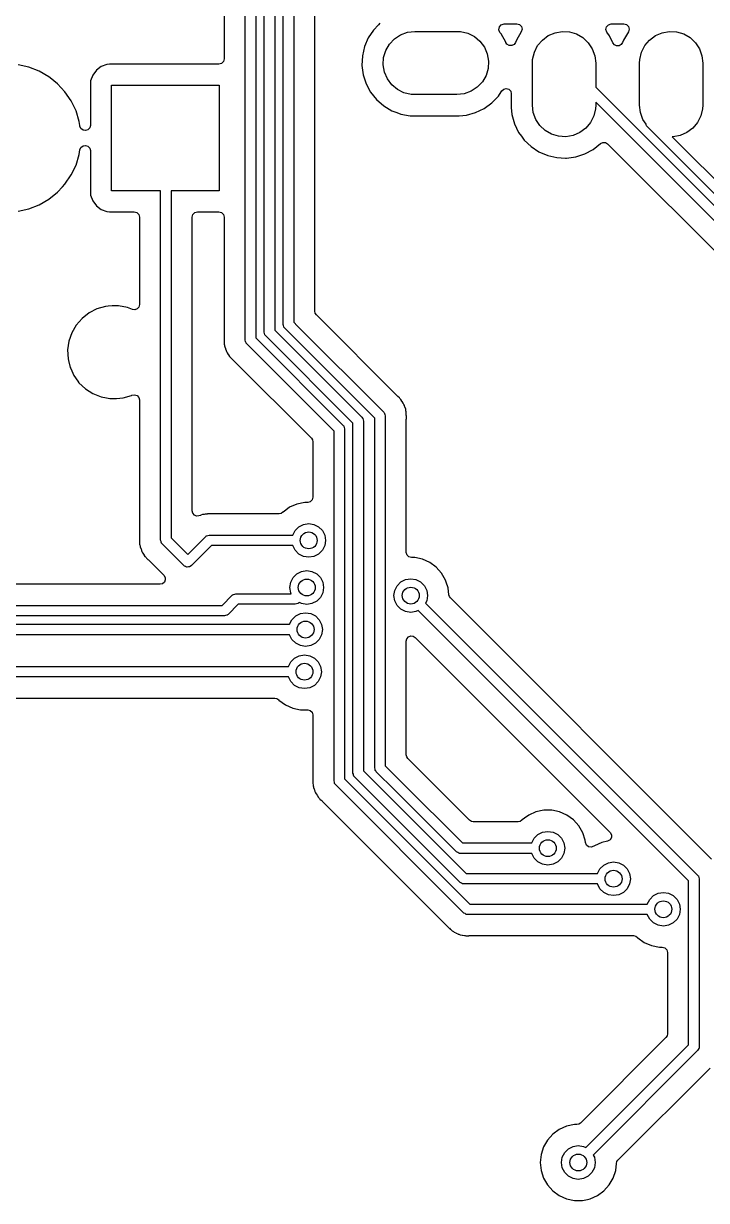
# Model space of a CAD drawing. Extents: x 100.2 to 199.4, y -159.8 to -70.5.
# Drawn here: x 169.81 to 186, y -121.47 to -93.55 of the extents above; entities that cross this region are included whole.
import ezdxf

# ---------------------------------------------------------------- set-up
doc = ezdxf.new("R2010")
doc.units = 0
doc.layers.add('BLACK', color=7, linetype='CONTINUOUS')

msp = doc.modelspace()

# ---------------------------------------------------------------- linework, layer by layer
at = {"layer": 'BLACK', "linetype": 'CONTINUOUS'}
for p, q in [((175.315, -79.79), (175.315, -101.008)), ((174.564, -80.1005), (174.564, -94.3915)), ((175.065, -101.06), (175.065, -79.8418)), ((175.515, -100.874), (175.515, -80.75)), ((175.765, -80.8018), (175.765, -100.822)), ((175.965, -100.687), (175.965, -82.17)), ((176.215, -82.17), (176.215, -100.635)), ((176.715, -100.377), (176.715, -82.5375)), ((178.104, -93.7052), (177.98, -93.893)), ((178.225, -93.5795), (178.104, -93.7052)), ((178.26, -93.5425), (178.225, -93.5795)), ((178.749, -93.8178), (178.913, -93.7582)), ((178.913, -93.7582), (179.086, -93.738)), ((179.086, -93.738), (180.086, -93.738)), ((180.086, -93.738), (180.173, -93.7431)), ((180.173, -93.7431), (180.343, -93.7832)), ((180.343, -93.7832), (180.498, -93.8614)), ((181.08, -93.6984), (181.092, -93.6307)), ((181.106, -93.7618), (181.08, -93.6984)), ((181.092, -93.6307), (181.137, -93.5795)), ((181.134, -93.7963), (181.106, -93.7618)), ((181.137, -93.5795), (181.203, -93.5605)), ((181.203, -93.5605), (181.505, -93.5605)), ((181.611, -93.7481), (181.495, -93.9432)), ((181.505, -93.5605), (181.567, -93.5773)), ((181.567, -93.5773), (181.613, -93.6233)), ((181.629, -93.6859), (181.611, -93.7481)), ((181.613, -93.6233), (181.629, -93.6859)), ((182.251, -93.8385), (182.411, -93.7695)), ((182.411, -93.7695), (182.582, -93.7393)), ((182.582, -93.7393), (182.756, -93.7494)), ((182.756, -93.7494), (182.923, -93.7993)), ((183.618, -93.6942), (183.631, -93.6282)), ((183.641, -93.7574), (183.618, -93.6942)), ((183.631, -93.6282), (183.676, -93.5788)), ((183.704, -93.844), (183.641, -93.7574)), ((183.676, -93.5788), (183.741, -93.5605)), ((183.741, -93.5605), (184.045, -93.5605)), ((184.151, -93.7481), (184.035, -93.9432)), ((184.045, -93.5605), (184.107, -93.5773)), ((184.107, -93.5773), (184.153, -93.6233)), ((184.169, -93.6859), (184.151, -93.7481)), ((184.153, -93.6233), (184.169, -93.6859)), ((184.791, -93.8385), (184.951, -93.7695)), ((184.951, -93.7695), (185.122, -93.7393)), ((185.122, -93.7393), (185.296, -93.7494)), ((185.296, -93.7494), (185.463, -93.7993)), ((177.98, -93.893), (177.892, -94.1)), ((178.397, -94.1909), (178.484, -94.0401)), ((178.484, -94.0401), (178.604, -93.9135)), ((178.604, -93.9135), (178.749, -93.8178)), ((180.498, -93.8614), (180.632, -93.9733)), ((180.632, -93.9733), (180.736, -94.113)), ((181.241, -93.9945), (181.134, -93.7963)), ((181.246, -94.0044), (181.241, -93.9945)), ((181.241, -93.9945), (181.241, -93.9945)), ((181.247, -94.0038), (181.246, -94.0044)), ((181.272, -94.0444), (181.247, -94.0038)), ((181.325, -94.0743), (181.272, -94.0444)), ((181.44, -94.0482), (181.386, -94.0757)), ((181.474, -93.9984), (181.44, -94.0482)), ((181.495, -93.9432), (181.474, -93.9984)), ((181.999, -94.0759), (182.111, -93.9425)), ((182.111, -93.9425), (182.251, -93.8385)), ((182.923, -93.7993), (183.074, -93.8864)), ((183.074, -93.8864), (183.201, -94.0059)), ((183.201, -94.0059), (183.296, -94.1514)), ((183.783, -94.0083), (183.704, -93.844)), ((183.785, -94.0123), (183.783, -94.0083)), ((183.821, -94.0568), (183.785, -94.0123)), ((183.873, -94.0803), (183.821, -94.0568)), ((183.981, -94.0497), (183.931, -94.0778)), ((184.013, -94.0021), (183.981, -94.0497)), ((184.035, -93.9432), (184.013, -94.0021)), ((184.539, -94.0759), (184.651, -93.9425)), ((184.651, -93.9425), (184.791, -93.8385)), ((185.463, -93.7993), (185.614, -93.8864)), ((185.614, -93.8864), (185.741, -94.0059)), ((185.741, -94.0059), (185.836, -94.1514)), ((177.842, -94.3195), (177.832, -94.5443)), ((177.892, -94.1), (177.842, -94.3195)), ((178.347, -94.3578), (178.397, -94.1909)), ((180.736, -94.113), (180.804, -94.2729)), ((180.804, -94.2729), (180.835, -94.4444)), ((181.386, -94.0757), (181.325, -94.0743)), ((181.881, -94.4009), (181.921, -94.2315)), ((181.921, -94.2315), (181.999, -94.0759)), ((183.296, -94.1514), (183.356, -94.315)), ((183.356, -94.315), (183.376, -94.488)), ((183.931, -94.0778), (183.873, -94.0803)), ((184.421, -94.4009), (184.461, -94.2315)), ((184.461, -94.2315), (184.539, -94.0759)), ((185.836, -94.1514), (185.896, -94.315)), ((185.896, -94.315), (185.916, -94.488)), ((169.935, -94.5886), (169.68, -94.5302)), ((170.18, -94.6844), (169.935, -94.5886)), ((171.651, -94.5722), (171.535, -94.6585)), ((171.786, -94.5219), (171.651, -94.5722)), ((171.845, -94.5155), (171.786, -94.5219)), ((174.44, -94.5155), (171.845, -94.5155)), ((174.502, -94.4989), (174.44, -94.5155)), ((174.548, -94.4535), (174.502, -94.4989)), ((174.564, -94.3915), (174.548, -94.4535)), ((177.832, -94.5443), (177.862, -94.7674)), ((178.337, -94.5316), (178.347, -94.3578)), ((178.368, -94.7031), (178.337, -94.5316)), ((180.825, -94.6182), (180.775, -94.7851)), ((180.835, -94.4444), (180.825, -94.6182)), ((181.876, -94.488), (181.881, -94.4009)), ((181.876, -95.488), (181.876, -94.488)), ((183.376, -94.488), (183.376, -95.0612)), ((184.416, -94.488), (184.421, -94.4009)), ((184.416, -95.488), (184.416, -94.488)), ((185.916, -94.488), (185.916, -95.488)), ((170.407, -94.8156), (170.18, -94.6844)), ((170.441, -94.8426), (170.407, -94.8156)), ((170.612, -94.9792), (170.441, -94.8426)), ((171.399, -94.9085), (171.392, -94.9681)), ((171.449, -94.7737), (171.399, -94.9085)), ((171.535, -94.6585), (171.449, -94.7737)), ((177.862, -94.7674), (177.931, -94.9792)), ((178.436, -94.863), (178.368, -94.7031)), ((178.54, -95.0027), (178.436, -94.863)), ((180.775, -94.7851), (180.688, -94.9359)), ((170.79, -95.1715), (170.612, -94.9792)), ((170.612, -94.9792), (170.612, -94.9792)), ((170.612, -94.9792), (170.612, -94.9792)), ((170.938, -95.3883), (170.79, -95.1715)), ((170.79, -95.1715), (170.79, -95.1715)), ((170.79, -95.1715), (170.79, -95.1715)), ((171.392, -94.9681), (171.392, -95.9663)), ((171.893, -97.516), (171.893, -95.016)), ((171.893, -95.016), (174.443, -95.016)), ((174.443, -95.016), (174.443, -97.516)), ((177.931, -94.9792), (177.931, -94.9815)), ((177.931, -94.9815), (178.038, -95.1797)), ((178.038, -95.1797), (178.178, -95.3557)), ((178.674, -95.1146), (178.54, -95.0027)), ((178.829, -95.1928), (178.674, -95.1146)), ((180.423, -95.1582), (180.259, -95.2178)), ((180.568, -95.0625), (180.423, -95.1582)), ((180.688, -94.9359), (180.568, -95.0625)), ((181.068, -95.2708), (181.133, -95.1715)), ((181.133, -95.1715), (181.148, -95.1491)), ((181.148, -95.1491), (181.195, -95.1071)), ((181.195, -95.1071), (181.256, -95.0934)), ((181.256, -95.0934), (181.316, -95.1115)), ((181.316, -95.1115), (181.36, -95.1567)), ((181.36, -95.1567), (181.375, -95.2174)), ((183.376, -95.0612), (192.395, -104.08)), ((171.052, -95.6247), (170.938, -95.3883)), ((178.178, -95.3557), (178.348, -95.5038)), ((178.999, -95.2329), (178.829, -95.1928)), ((179.086, -95.238), (178.999, -95.2329)), ((180.086, -95.238), (179.086, -95.238)), ((180.259, -95.2178), (180.086, -95.238)), ((180.73, -95.5658), (180.912, -95.4335)), ((180.912, -95.4335), (181.068, -95.2708)), ((181.375, -95.2174), (181.375, -95.5442)), ((192.181, -104.22), (183.376, -95.4148)), ((183.376, -95.4148), (183.376, -95.488)), ((171.129, -95.8754), (171.052, -95.6247)), ((178.348, -95.5038), (178.348, -95.5038)), ((178.348, -95.5038), (178.541, -95.6192)), ((178.541, -95.6192), (178.659, -95.6635)), ((178.659, -95.6635), (178.752, -95.6983)), ((178.752, -95.6983), (178.973, -95.7385)), ((178.973, -95.7385), (180.142, -95.7385)), ((180.142, -95.7385), (180.31, -95.7234)), ((180.142, -95.7385), (180.142, -95.7385)), ((180.31, -95.7234), (180.527, -95.6635)), ((180.527, -95.6635), (180.73, -95.5658)), ((181.375, -95.5442), (181.391, -95.7122)), ((181.391, -95.7122), (181.451, -95.9292)), ((181.896, -95.661), (181.876, -95.488)), ((181.956, -95.8246), (181.896, -95.661)), ((183.331, -95.7445), (183.253, -95.9001)), ((183.371, -95.5751), (183.331, -95.7445)), ((183.376, -95.488), (183.371, -95.5751)), ((184.436, -95.661), (184.416, -95.488)), ((184.496, -95.8246), (184.436, -95.661)), ((185.871, -95.7445), (185.793, -95.9001)), ((185.911, -95.5751), (185.871, -95.7445)), ((185.916, -95.488), (185.911, -95.5751)), ((171.143, -95.9663), (171.129, -95.8754)), ((171.146, -95.9848), (171.143, -95.9663)), ((171.17, -96.0412), (171.146, -95.9848)), ((171.377, -96.0256), (171.336, -96.0705)), ((171.392, -95.9663), (171.377, -96.0256)), ((181.451, -95.9292), (181.548, -96.132)), ((182.051, -95.9701), (181.956, -95.8246)), ((182.178, -96.0896), (182.051, -95.9701)), ((183.253, -95.9001), (183.141, -96.0335)), ((184.573, -95.9413), (184.496, -95.8246)), ((184.574, -95.9453), (184.573, -95.9413)), ((184.58, -95.9755), (184.574, -95.9453)), ((184.584, -95.9806), (184.58, -95.9755)), ((184.585, -95.9832), (184.584, -95.9806)), ((184.588, -95.9861), (184.585, -95.9832)), ((184.602, -96.004), (184.588, -95.9861)), ((192.631, -104.034), (184.602, -96.004)), ((185.793, -95.9001), (185.681, -96.0335)), ((171.218, -96.0793), (171.17, -96.0412)), ((171.278, -96.09), (171.218, -96.0793)), ((171.336, -96.0705), (171.278, -96.09)), ((181.548, -96.132), (181.616, -96.226)), ((181.616, -96.226), (181.68, -96.3141)), ((182.329, -96.1767), (182.178, -96.0896)), ((182.496, -96.2266), (182.329, -96.1767)), ((182.67, -96.2367), (182.496, -96.2266)), ((182.841, -96.2065), (182.67, -96.2367)), ((183.001, -96.1375), (182.841, -96.2065)), ((183.141, -96.0335), (183.001, -96.1375)), ((185.21, -96.2367), (185.187, -96.2354)), ((185.187, -96.2354), (192.845, -103.893)), ((185.381, -96.2065), (185.21, -96.2367)), ((185.541, -96.1375), (185.381, -96.2065)), ((185.681, -96.0335), (185.541, -96.1375)), ((171.129, -96.6566), (171.146, -96.5472)), ((171.146, -96.5472), (171.17, -96.4908)), ((171.17, -96.4908), (171.218, -96.4527)), ((171.218, -96.4527), (171.278, -96.442)), ((171.278, -96.442), (171.336, -96.4615)), ((171.336, -96.4615), (171.377, -96.5064)), ((171.377, -96.5064), (171.392, -96.5657)), ((171.392, -96.5657), (171.392, -97.5639)), ((181.68, -96.3141), (181.843, -96.4696)), ((181.843, -96.4696), (182.031, -96.5936)), ((183.119, -96.6425), (183.318, -96.5359)), ((183.318, -96.5359), (183.493, -96.3957)), ((183.493, -96.3957), (183.548, -96.3708)), ((183.548, -96.3708), (183.607, -96.3742)), ((183.607, -96.3742), (183.658, -96.405)), ((183.658, -96.405), (191.644, -104.391)), ((171.052, -96.9073), (171.129, -96.6566)), ((182.031, -96.5936), (182.238, -96.6821)), ((182.238, -96.6821), (182.457, -96.7322)), ((182.457, -96.7322), (182.663, -96.7414)), ((182.663, -96.7414), (182.682, -96.7423)), ((182.682, -96.7423), (182.905, -96.7121)), ((182.682, -96.7423), (182.682, -96.7423)), ((182.682, -96.7423), (182.682, -96.7423)), ((182.905, -96.7121), (183.119, -96.6425)), ((170.938, -97.1437), (171.052, -96.9073)), ((170.612, -97.5528), (170.734, -97.4215)), ((170.734, -97.4215), (170.79, -97.3605)), ((170.79, -97.3605), (170.938, -97.1437)), ((170.79, -97.3605), (170.79, -97.3605)), ((170.79, -97.3605), (170.79, -97.3605)), ((170.407, -97.7164), (170.612, -97.5528)), ((171.392, -97.5639), (171.397, -97.6077)), ((171.397, -97.6077), (171.399, -97.6235)), ((171.399, -97.6235), (171.449, -97.7583)), ((173.059, -97.516), (171.893, -97.516)), ((173.059, -105.804), (173.059, -97.516)), ((174.443, -97.516), (173.309, -97.516)), ((173.309, -97.516), (173.309, -105.752)), ((169.68, -98.0018), (169.935, -97.9434)), ((169.935, -97.9434), (170.18, -97.8476)), ((170.18, -97.8476), (170.407, -97.7164)), ((171.449, -97.7583), (171.535, -97.8735)), ((171.535, -97.8735), (171.651, -97.9598)), ((171.651, -97.9598), (171.786, -98.0101)), ((171.786, -98.0101), (171.845, -98.0165)), ((171.845, -98.0165), (172.434, -98.0165)), ((172.434, -98.0165), (172.496, -98.0331)), ((172.496, -98.0331), (172.542, -98.0785)), ((172.542, -98.0785), (172.558, -98.1405)), ((172.558, -98.1405), (172.558, -100.217)), ((173.809, -98.1405), (173.826, -98.0785)), ((173.809, -105.11), (173.809, -98.1405)), ((173.826, -98.0785), (173.871, -98.0331)), ((173.871, -98.0331), (173.933, -98.0165)), ((173.933, -98.0165), (174.44, -98.0165)), ((174.44, -98.0165), (174.502, -98.0331)), ((174.502, -98.0331), (174.548, -98.0785)), ((174.548, -98.0785), (174.564, -98.1405)), ((174.564, -98.1405), (174.564, -100.977)), ((171.36, -100.415), (171.194, -100.545)), ((171.547, -100.319), (171.36, -100.415)), ((171.749, -100.26), (171.547, -100.319)), ((171.818, -100.253), (171.749, -100.26)), ((171.906, -100.245), (171.818, -100.253)), ((172.063, -100.245), (171.906, -100.245)), ((172.27, -100.284), (172.063, -100.245)), ((172.063, -100.245), (172.063, -100.245)), ((172.388, -100.332), (172.27, -100.284)), ((172.27, -100.284), (172.27, -100.284)), ((172.27, -100.284), (172.27, -100.284)), ((172.448, -100.34), (172.388, -100.332)), ((172.504, -100.319), (172.448, -100.34)), ((172.544, -100.275), (172.504, -100.319)), ((172.558, -100.217), (172.544, -100.275)), ((176.725, -100.424), (176.715, -100.377)), ((176.752, -100.464), (176.725, -100.424)), ((178.677, -102.39), (176.752, -100.464)), ((171.057, -100.704), (170.952, -100.886)), ((171.194, -100.545), (171.057, -100.704)), ((175.974, -100.717), (175.965, -100.687)), ((175.98, -100.747), (175.974, -100.717)), ((175.984, -100.752), (175.98, -100.747)), ((175.985, -100.755), (175.984, -100.752)), ((175.988, -100.758), (175.985, -100.755)), ((176.002, -100.776), (175.988, -100.758)), ((176.215, -100.635), (176.3, -100.72)), ((176.3, -100.72), (178.348, -102.769)), ((170.952, -100.886), (170.883, -101.085)), ((174.564, -100.977), (174.562, -100.998)), ((174.562, -100.998), (174.564, -101.068)), ((175.315, -101.008), (177.383, -103.077)), ((175.524, -100.903), (175.515, -100.874)), ((175.53, -100.934), (175.524, -100.903)), ((175.534, -100.939), (175.53, -100.934)), ((175.535, -100.941), (175.534, -100.939)), ((175.538, -100.944), (175.535, -100.941)), ((175.552, -100.962), (175.538, -100.944)), ((177.62, -103.03), (175.552, -100.962)), ((175.765, -100.822), (177.833, -102.89)), ((176.123, -100.897), (176.002, -100.776)), ((178.135, -102.909), (176.123, -100.897)), ((170.883, -101.085), (170.853, -101.293)), ((170.853, -101.293), (170.863, -101.503)), ((174.564, -101.068), (174.564, -101.072)), ((174.564, -101.072), (174.564, -101.099)), ((174.564, -101.099), (174.565, -101.103)), ((174.565, -101.103), (174.566, -101.115)), ((174.566, -101.115), (174.567, -101.159)), ((174.567, -101.159), (174.573, -101.178)), ((174.573, -101.178), (174.577, -101.197)), ((174.577, -101.197), (174.579, -101.217)), ((174.579, -101.217), (174.595, -101.257)), ((174.595, -101.257), (174.599, -101.268)), ((174.599, -101.268), (174.611, -101.31)), ((174.611, -101.31), (174.622, -101.328)), ((174.622, -101.328), (174.63, -101.345)), ((175.074, -101.09), (175.065, -101.06)), ((175.08, -101.12), (175.074, -101.09)), ((175.084, -101.125), (175.08, -101.12)), ((175.085, -101.128), (175.084, -101.125)), ((175.088, -101.131), (175.085, -101.128)), ((175.102, -101.148), (175.088, -101.131)), ((177.17, -103.217), (175.102, -101.148)), ((170.863, -101.503), (170.872, -101.542)), ((170.872, -101.542), (170.912, -101.708)), ((174.63, -101.345), (174.638, -101.364)), ((174.638, -101.364), (174.638, -101.364)), ((174.638, -101.364), (174.663, -101.399)), ((174.663, -101.399), (174.67, -101.409)), ((174.67, -101.409), (174.692, -101.446)), ((174.692, -101.446), (174.692, -101.446)), ((174.692, -101.446), (174.692, -101.446)), ((174.692, -101.446), (174.706, -101.461)), ((174.706, -101.461), (174.719, -101.475)), ((174.719, -101.475), (174.73, -101.492)), ((174.73, -101.492), (174.764, -101.519)), ((174.764, -101.519), (174.773, -101.527)), ((174.773, -101.527), (176.633, -103.388)), ((170.912, -101.708), (170.926, -101.737)), ((170.926, -101.737), (171, -101.899)), ((171, -101.899), (171.098, -102.037)), ((171.098, -102.037), (171.122, -102.071)), ((171.122, -102.071), (171.274, -102.216)), ((171.274, -102.216), (171.274, -102.216)), ((171.274, -102.216), (171.274, -102.216)), ((171.274, -102.216), (171.451, -102.329)), ((171.451, -102.329), (171.451, -102.329)), ((171.451, -102.329), (171.646, -102.408)), ((171.646, -102.408), (171.775, -102.432)), ((171.775, -102.432), (171.853, -102.447)), ((172.01, -102.447), (172.167, -102.432)), ((172.167, -102.432), (172.369, -102.373)), ((172.369, -102.373), (172.378, -102.369)), ((172.378, -102.369), (172.439, -102.355)), ((172.439, -102.355), (172.499, -102.373)), ((172.499, -102.373), (172.543, -102.418)), ((172.543, -102.418), (172.558, -102.479)), ((178.686, -102.398), (178.677, -102.39)), ((178.72, -102.426), (178.686, -102.398)), ((178.731, -102.442), (178.72, -102.426)), ((178.744, -102.457), (178.731, -102.442)), ((171.853, -102.447), (171.853, -102.447)), ((171.853, -102.447), (172.01, -102.447)), ((172.01, -102.447), (172.01, -102.447)), ((172.558, -102.479), (172.558, -105.721)), ((178.758, -102.471), (178.744, -102.457)), ((178.78, -102.508), (178.758, -102.471)), ((178.787, -102.518), (178.78, -102.508)), ((178.812, -102.553), (178.787, -102.518)), ((178.82, -102.572), (178.812, -102.553)), ((178.828, -102.59), (178.82, -102.572)), ((178.839, -102.607), (178.828, -102.59)), ((178.851, -102.649), (178.839, -102.607)), ((178.855, -102.66), (178.851, -102.649)), ((178.871, -102.7), (178.855, -102.66)), ((178.873, -102.72), (178.871, -102.7)), ((178.877, -102.739), (178.873, -102.72)), ((177.833, -102.89), (177.847, -102.908)), ((177.847, -102.908), (177.85, -102.911)), ((177.85, -102.911), (177.851, -102.914)), ((177.851, -102.914), (177.855, -102.919)), ((177.855, -102.919), (177.861, -102.949)), ((177.861, -102.949), (177.87, -102.979)), ((177.87, -102.979), (177.87, -111.277)), ((178.135, -104.17), (178.135, -102.909)), ((178.348, -102.769), (178.362, -102.787)), ((178.362, -102.787), (178.365, -102.79)), ((178.365, -102.79), (178.366, -102.792)), ((178.366, -102.792), (178.37, -102.797)), ((178.37, -102.797), (178.376, -102.828)), ((178.376, -102.828), (178.385, -102.857)), ((178.385, -102.857), (178.385, -104.17)), ((178.883, -102.759), (178.877, -102.739)), ((178.884, -102.798), (178.883, -102.759)), ((178.884, -102.802), (178.884, -102.798)), ((178.885, -102.814), (178.884, -102.802)), ((178.885, -102.818), (178.885, -102.814)), ((178.885, -102.845), (178.885, -102.818)), ((178.885, -102.818), (178.885, -102.818)), ((178.886, -102.849), (178.885, -102.845)), ((178.885, -102.94), (178.888, -102.919)), ((178.885, -106.096), (178.885, -102.94)), ((178.887, -102.91), (178.886, -102.849)), ((178.888, -102.919), (178.887, -102.91)), ((177.17, -111.515), (177.17, -103.217)), ((177.383, -103.077), (177.397, -103.094)), ((177.397, -103.094), (177.4, -103.097)), ((177.4, -103.097), (177.401, -103.1)), ((177.401, -103.1), (177.405, -103.105)), ((177.405, -103.105), (177.411, -103.135)), ((177.411, -103.135), (177.42, -103.165)), ((177.42, -103.165), (177.42, -111.463)), ((177.62, -111.329), (177.62, -103.03)), ((176.633, -103.388), (176.66, -103.428)), ((176.66, -103.428), (176.669, -103.475)), ((176.669, -103.475), (176.669, -104.785)), ((178.135, -111.207), (178.135, -104.17)), ((178.385, -104.17), (178.385, -111.155)), ((176.29, -104.949), (176.117, -105.026)), ((176.475, -104.909), (176.29, -104.949)), ((176.546, -104.909), (176.475, -104.909)), ((176.607, -104.893), (176.546, -104.909)), ((176.653, -104.847), (176.607, -104.893)), ((176.669, -104.785), (176.653, -104.847)), ((173.822, -105.165), (173.809, -105.11)), ((173.859, -105.209), (173.822, -105.165)), ((173.911, -105.232), (173.859, -105.209)), ((173.968, -105.229), (173.911, -105.232)), ((174.002, -105.219), (173.968, -105.229)), ((174.013, -105.215), (174.002, -105.219)), ((174.053, -105.199), (174.013, -105.215)), ((174.073, -105.197), (174.053, -105.199)), ((174.092, -105.193), (174.073, -105.197)), ((174.111, -105.187), (174.092, -105.193)), ((174.155, -105.186), (174.111, -105.187)), ((174.167, -105.185), (174.155, -105.186)), ((174.171, -105.184), (174.167, -105.185)), ((174.198, -105.184), (174.171, -105.184)), ((174.202, -105.184), (174.198, -105.184)), ((174.272, -105.182), (174.202, -105.184)), ((174.293, -105.184), (174.272, -105.182)), ((175.866, -105.184), (174.293, -105.184)), ((175.917, -105.174), (175.866, -105.184)), ((175.958, -105.143), (175.917, -105.174)), ((175.964, -105.137), (175.958, -105.143)), ((176.027, -105.092), (175.964, -105.137)), ((176.117, -105.026), (176.027, -105.092)), ((176.246, -105.575), (176.335, -105.486)), ((176.335, -105.486), (176.446, -105.43)), ((176.446, -105.43), (176.57, -105.41)), ((176.57, -105.41), (176.694, -105.43)), ((176.694, -105.43), (176.805, -105.486)), ((176.805, -105.486), (176.894, -105.575)), ((172.558, -105.721), (172.556, -105.742)), ((172.556, -105.742), (172.558, -105.812)), ((173.309, -105.752), (173.7, -106.143)), ((173.7, -106.143), (174.122, -105.722)), ((174.122, -105.722), (174.139, -105.708)), ((174.139, -105.708), (174.142, -105.705)), ((174.142, -105.705), (174.145, -105.704)), ((174.145, -105.704), (174.15, -105.7)), ((174.15, -105.7), (174.18, -105.694)), ((174.18, -105.694), (174.21, -105.685)), ((174.21, -105.685), (176.19, -105.685)), ((176.19, -105.685), (176.246, -105.575)), ((176.894, -105.575), (176.95, -105.686)), ((176.95, -105.686), (176.97, -105.81)), ((172.558, -105.812), (172.558, -105.816)), ((172.558, -105.816), (172.558, -105.843)), ((172.558, -105.843), (172.559, -105.847)), ((172.559, -105.847), (172.56, -105.859)), ((172.56, -105.859), (172.561, -105.903)), ((172.561, -105.903), (172.567, -105.922)), ((172.567, -105.922), (172.571, -105.941)), ((172.571, -105.941), (172.573, -105.961)), ((172.573, -105.961), (172.589, -106.001)), ((172.589, -106.001), (172.593, -106.012)), ((172.593, -106.012), (172.605, -106.054)), ((172.605, -106.054), (172.615, -106.072)), ((172.615, -106.072), (172.624, -106.089)), ((173.068, -105.834), (173.059, -105.804)), ((173.074, -105.864), (173.068, -105.834)), ((173.078, -105.869), (173.074, -105.864)), ((173.079, -105.871), (173.078, -105.869)), ((173.082, -105.874), (173.079, -105.871)), ((173.096, -105.892), (173.082, -105.874)), ((173.612, -106.408), (173.096, -105.892)), ((174.262, -105.935), (173.788, -106.408)), ((176.19, -105.935), (174.262, -105.935)), ((176.246, -106.045), (176.19, -105.935)), ((176.335, -106.134), (176.246, -106.045)), ((176.894, -106.045), (176.805, -106.134)), ((176.95, -105.934), (176.894, -106.045)), ((176.97, -105.81), (176.95, -105.934)), ((172.624, -106.089), (172.631, -106.108)), ((172.631, -106.108), (172.631, -106.108)), ((172.631, -106.108), (172.657, -106.143)), ((172.657, -106.143), (172.663, -106.153)), ((172.663, -106.153), (172.686, -106.19)), ((172.686, -106.19), (172.686, -106.19)), ((172.686, -106.19), (172.686, -106.19)), ((172.686, -106.19), (172.7, -106.204)), ((172.7, -106.204), (172.713, -106.219)), ((172.713, -106.219), (172.724, -106.235)), ((172.724, -106.235), (172.758, -106.263)), ((172.758, -106.263), (172.767, -106.271)), ((172.767, -106.271), (173.135, -106.639)), ((176.446, -106.19), (176.335, -106.134)), ((176.57, -106.21), (176.446, -106.19)), ((176.694, -106.19), (176.57, -106.21)), ((176.805, -106.134), (176.694, -106.19)), ((178.902, -106.157), (178.885, -106.096)), ((178.947, -106.203), (178.902, -106.157)), ((179.01, -106.219), (178.947, -106.203)), ((179.085, -106.219), (179.01, -106.219)), ((179.27, -106.259), (179.085, -106.219)), ((179.085, -106.219), (179.085, -106.219)), ((179.443, -106.336), (179.27, -106.259)), ((179.596, -106.447), (179.443, -106.336)), ((173.62, -106.413), (173.612, -106.408)), ((173.625, -106.42), (173.62, -106.413)), ((173.65, -106.429), (173.625, -106.42)), ((173.673, -106.442), (173.65, -106.429)), ((173.683, -106.441), (173.673, -106.442)), ((173.691, -106.445), (173.683, -106.441)), ((173.717, -106.439), (173.691, -106.445)), ((173.744, -106.437), (173.717, -106.439)), ((173.751, -106.432), (173.744, -106.437)), ((173.76, -106.43), (173.751, -106.432)), ((173.788, -106.408), (173.76, -106.43)), ((176.201, -106.692), (176.289, -106.604)), ((176.289, -106.604), (176.401, -106.547)), ((176.401, -106.547), (176.524, -106.527)), ((176.524, -106.527), (176.648, -106.547)), ((176.648, -106.547), (176.759, -106.604)), ((176.759, -106.604), (176.848, -106.692)), ((179.723, -106.588), (179.596, -106.447)), ((179.817, -106.752), (179.723, -106.588)), ((173.047, -106.851), (157.177, -106.851)), ((173.103, -106.837), (173.047, -106.851)), ((173.147, -106.8), (173.103, -106.837)), ((173.135, -106.639), (173.165, -106.689)), ((173.169, -106.746), (173.147, -106.8)), ((173.165, -106.689), (173.169, -106.746)), ((176.124, -106.927), (176.144, -106.804)), ((176.144, -106.804), (176.201, -106.692)), ((176.848, -106.692), (176.905, -106.804)), ((176.905, -106.804), (176.924, -106.927)), ((178.61, -106.996), (178.666, -106.885)), ((178.666, -106.885), (178.755, -106.796)), ((178.755, -106.796), (178.866, -106.74)), ((178.866, -106.74), (178.99, -106.72)), ((178.99, -106.72), (179.114, -106.74)), ((179.114, -106.74), (179.225, -106.796)), ((179.225, -106.796), (179.314, -106.885)), ((179.314, -106.885), (179.37, -106.996)), ((179.833, -106.8), (179.817, -106.752)), ((179.876, -106.932), (179.833, -106.8)), ((174.518, -107.351), (174.757, -107.113)), ((174.757, -107.113), (174.774, -107.1)), ((174.774, -107.1), (174.777, -107.096)), ((174.777, -107.096), (174.78, -107.095)), ((174.78, -107.095), (174.785, -107.092)), ((174.785, -107.092), (174.815, -107.085)), ((174.815, -107.085), (174.845, -107.076)), ((174.845, -107.076), (176.157, -107.076)), ((176.144, -107.051), (176.124, -106.927)), ((176.157, -107.076), (176.144, -107.051)), ((176.848, -107.162), (176.759, -107.251)), ((176.905, -107.051), (176.848, -107.162)), ((176.924, -106.927), (176.905, -107.051)), ((178.59, -107.12), (178.61, -106.996)), ((178.61, -107.244), (178.59, -107.12)), ((179.37, -106.996), (179.39, -107.12)), ((179.39, -107.12), (179.37, -107.244)), ((179.893, -107.1), (179.876, -106.932)), ((179.905, -107.14), (179.893, -107.1)), ((179.929, -107.174), (179.905, -107.14)), ((186.122, -113.368), (179.929, -107.174)), ((156.918, -107.351), (174.296, -107.351)), ((174.296, -107.351), (174.518, -107.351)), ((174.897, -107.326), (174.658, -107.565)), ((176.25, -107.326), (174.897, -107.326)), ((176.28, -107.318), (176.25, -107.326)), ((176.31, -107.311), (176.28, -107.318)), ((176.315, -107.307), (176.31, -107.311)), ((176.318, -107.306), (176.315, -107.307)), ((176.321, -107.303), (176.318, -107.306)), ((176.339, -107.29), (176.321, -107.303)), ((176.348, -107.281), (176.339, -107.29)), ((176.401, -107.308), (176.348, -107.281)), ((176.524, -107.327), (176.401, -107.308)), ((176.648, -107.308), (176.524, -107.327)), ((176.759, -107.251), (176.648, -107.308)), ((178.666, -107.355), (178.61, -107.244)), ((178.755, -107.444), (178.666, -107.355)), ((178.866, -107.5), (178.755, -107.444)), ((179.37, -107.244), (179.343, -107.297)), ((179.343, -107.297), (185.793, -113.747)), ((174.296, -107.601), (156.88, -107.601)), ((174.57, -107.601), (174.296, -107.601)), ((174.6, -107.593), (174.57, -107.601)), ((174.63, -107.586), (174.6, -107.593)), ((174.635, -107.582), (174.63, -107.586)), ((174.638, -107.581), (174.635, -107.582)), ((174.641, -107.578), (174.638, -107.581)), ((174.658, -107.565), (174.641, -107.578)), ((176.116, -107.801), (176.172, -107.691)), ((176.172, -107.691), (176.261, -107.603)), ((176.261, -107.603), (176.372, -107.546)), ((176.372, -107.546), (176.496, -107.526)), ((176.496, -107.526), (176.619, -107.546)), ((176.619, -107.546), (176.731, -107.603)), ((176.731, -107.603), (176.819, -107.691)), ((176.819, -107.691), (176.876, -107.803)), ((178.99, -107.52), (178.866, -107.5)), ((179.114, -107.5), (178.99, -107.52)), ((179.167, -107.473), (179.114, -107.5)), ((185.58, -113.887), (179.167, -107.473)), ((136.489, -107.801), (176.116, -107.801)), ((176.876, -107.803), (176.896, -107.926)), ((176.896, -107.926), (176.876, -108.05)), ((176.116, -108.051), (136.541, -108.051)), ((176.172, -108.161), (176.116, -108.051)), ((176.261, -108.25), (176.172, -108.161)), ((176.372, -108.307), (176.261, -108.25)), ((176.496, -108.326), (176.372, -108.307)), ((176.619, -108.307), (176.496, -108.326)), ((176.731, -108.25), (176.619, -108.307)), ((176.819, -108.161), (176.731, -108.25)), ((176.876, -108.05), (176.819, -108.161)), ((178.885, -108.199), (178.899, -108.143)), ((178.885, -110.897), (178.885, -108.199)), ((178.899, -108.143), (178.937, -108.099)), ((178.937, -108.099), (178.99, -108.077)), ((178.99, -108.077), (179.048, -108.082)), ((179.048, -108.082), (179.097, -108.112)), ((179.097, -108.112), (183.721, -112.736)), ((176.235, -108.602), (176.346, -108.545)), ((176.346, -108.545), (176.47, -108.525)), ((176.47, -108.525), (176.594, -108.545)), ((176.594, -108.545), (176.705, -108.602)), ((118.897, -108.8), (176.09, -108.8)), ((176.09, -108.8), (176.146, -108.69)), ((176.146, -108.69), (176.235, -108.602)), ((176.705, -108.602), (176.794, -108.69)), ((176.794, -108.69), (176.85, -108.802)), ((176.85, -108.802), (176.87, -108.925)), ((176.09, -109.05), (118.846, -109.05)), ((176.146, -109.161), (176.09, -109.05)), ((176.85, -109.049), (176.794, -109.161)), ((176.87, -108.925), (176.85, -109.049)), ((176.235, -109.249), (176.146, -109.161)), ((176.346, -109.306), (176.235, -109.249)), ((176.47, -109.325), (176.346, -109.306)), ((176.594, -109.306), (176.47, -109.325)), ((176.705, -109.249), (176.594, -109.306)), ((176.794, -109.161), (176.705, -109.249)), ((118.881, -109.551), (175.766, -109.551)), ((175.766, -109.551), (175.817, -109.562)), ((175.817, -109.562), (175.858, -109.592)), ((175.858, -109.592), (175.864, -109.598)), ((175.864, -109.598), (176.017, -109.71)), ((176.017, -109.71), (176.017, -109.71)), ((176.017, -109.71), (176.017, -109.71)), ((176.017, -109.71), (176.19, -109.787)), ((176.19, -109.787), (176.375, -109.826)), ((176.375, -109.826), (176.546, -109.826)), ((176.546, -109.826), (176.607, -109.843)), ((176.607, -109.843), (176.653, -109.888)), ((176.653, -109.888), (176.669, -109.95)), ((176.669, -109.95), (176.669, -111.432)), ((178.895, -110.944), (178.885, -110.897)), ((178.922, -110.984), (178.895, -110.944)), ((179.1, -111.162), (178.922, -110.984)), ((177.629, -111.358), (177.62, -111.329)), ((177.635, -111.389), (177.629, -111.358)), ((177.87, -111.277), (180.304, -113.71)), ((178.144, -111.237), (178.135, -111.207)), ((178.15, -111.267), (178.144, -111.237)), ((178.154, -111.272), (178.15, -111.267)), ((178.155, -111.275), (178.154, -111.272)), ((178.158, -111.278), (178.155, -111.275)), ((178.172, -111.296), (178.158, -111.278)), ((178.603, -111.727), (178.172, -111.296)), ((178.385, -111.155), (178.78, -111.55)), ((180.387, -112.449), (179.1, -111.162)), ((179.1, -111.162), (179.1, -111.162)), ((176.669, -111.432), (176.667, -111.453)), ((176.667, -111.453), (176.669, -111.523)), ((176.669, -111.523), (176.669, -111.527)), ((176.669, -111.527), (176.669, -111.554)), ((176.669, -111.554), (176.67, -111.558)), ((176.67, -111.558), (176.671, -111.57)), ((176.671, -111.57), (176.672, -111.614)), ((176.672, -111.614), (176.678, -111.633)), ((176.678, -111.633), (176.682, -111.652)), ((176.682, -111.652), (176.684, -111.672)), ((177.179, -111.545), (177.17, -111.515)), ((177.185, -111.575), (177.179, -111.545)), ((177.189, -111.58), (177.185, -111.575)), ((177.19, -111.583), (177.189, -111.58)), ((177.193, -111.586), (177.19, -111.583)), ((177.207, -111.603), (177.193, -111.586)), ((177.212, -111.608), (177.207, -111.603)), ((180.252, -114.648), (177.212, -111.608)), ((177.42, -111.463), (180.392, -114.435)), ((177.639, -111.394), (177.635, -111.389)), ((177.64, -111.396), (177.639, -111.394)), ((177.643, -111.399), (177.64, -111.396)), ((177.657, -111.417), (177.643, -111.399)), ((180.164, -113.924), (177.657, -111.417)), ((178.78, -111.55), (180.216, -112.986)), ((176.684, -111.672), (176.7, -111.712)), ((176.7, -111.712), (176.704, -111.723)), ((176.704, -111.723), (176.716, -111.765)), ((176.716, -111.765), (176.727, -111.783)), ((176.727, -111.783), (176.735, -111.8)), ((176.735, -111.8), (176.743, -111.819)), ((176.743, -111.819), (176.743, -111.819)), ((176.743, -111.819), (176.768, -111.854)), ((176.768, -111.854), (176.775, -111.864)), ((176.775, -111.864), (176.797, -111.901)), ((176.797, -111.901), (176.797, -111.901)), ((176.797, -111.901), (176.797, -111.901)), ((176.797, -111.901), (176.811, -111.916)), ((176.811, -111.916), (176.824, -111.93)), ((176.824, -111.93), (176.835, -111.947)), ((180.075, -113.199), (178.603, -111.727)), ((176.835, -111.947), (176.869, -111.974)), ((176.869, -111.974), (176.878, -111.982)), ((176.878, -111.982), (176.892, -111.996)), ((176.892, -111.996), (176.892, -111.996)), ((176.892, -111.996), (179.839, -114.944)), ((182.145, -112.21), (181.96, -112.25)), ((182.335, -112.21), (182.145, -112.21)), ((182.145, -112.21), (182.145, -112.21)), ((182.52, -112.25), (182.335, -112.21)), ((182.335, -112.21), (182.335, -112.21)), ((180.427, -112.476), (180.387, -112.449)), ((180.474, -112.486), (180.427, -112.476)), ((181.536, -112.486), (180.474, -112.486)), ((181.587, -112.475), (181.536, -112.486)), ((181.628, -112.444), (181.587, -112.475)), ((181.634, -112.438), (181.628, -112.444)), ((181.685, -112.401), (181.634, -112.438)), ((181.787, -112.327), (181.685, -112.401)), ((181.96, -112.25), (181.787, -112.327)), ((182.693, -112.327), (182.52, -112.25)), ((182.846, -112.438), (182.693, -112.327)), ((182.973, -112.579), (182.846, -112.438)), ((182.005, -112.787), (182.116, -112.731)), ((182.116, -112.731), (182.24, -112.711)), ((182.24, -112.711), (182.364, -112.731)), ((182.364, -112.731), (182.475, -112.787)), ((183.067, -112.743), (182.973, -112.579)), ((183.126, -112.923), (183.067, -112.743)), ((183.067, -112.743), (183.067, -112.743)), ((183.721, -112.736), (183.754, -112.793)), ((180.216, -112.986), (181.86, -112.986)), ((181.86, -112.986), (181.916, -112.876)), ((181.916, -112.876), (182.005, -112.787)), ((182.475, -112.787), (182.564, -112.876)), ((182.564, -112.876), (182.62, -112.987)), ((182.62, -112.987), (182.64, -113.111)), ((183.132, -112.978), (183.126, -112.923)), ((183.155, -113.038), (183.132, -112.978)), ((183.204, -113.079), (183.155, -113.038)), ((183.347, -113.051), (183.328, -113.066)), ((183.52, -112.974), (183.347, -113.051)), ((183.659, -112.945), (183.52, -112.974)), ((183.718, -112.915), (183.659, -112.945)), ((183.752, -112.859), (183.718, -112.915)), ((183.754, -112.793), (183.752, -112.859)), ((180.103, -113.214), (180.075, -113.199)), ((180.129, -113.231), (180.103, -113.214)), ((180.135, -113.232), (180.129, -113.231)), ((180.137, -113.233), (180.135, -113.232)), ((180.142, -113.233), (180.137, -113.233)), ((180.164, -113.236), (180.142, -113.233)), ((181.86, -113.236), (180.164, -113.236)), ((181.916, -113.346), (181.86, -113.236)), ((182.62, -113.235), (182.564, -113.346)), ((182.64, -113.111), (182.62, -113.235)), ((183.268, -113.089), (183.204, -113.079)), ((183.328, -113.066), (183.268, -113.089)), ((182.005, -113.435), (181.916, -113.346)), ((182.116, -113.491), (182.005, -113.435)), ((182.24, -113.511), (182.116, -113.491)), ((182.364, -113.491), (182.24, -113.511)), ((182.475, -113.435), (182.364, -113.491)), ((182.564, -113.346), (182.475, -113.435)), ((183.42, -113.71), (183.476, -113.6)), ((183.476, -113.6), (183.565, -113.512)), ((183.565, -113.512), (183.676, -113.455)), ((183.676, -113.455), (183.8, -113.435)), ((183.8, -113.435), (183.924, -113.455)), ((183.924, -113.455), (184.035, -113.512)), ((184.035, -113.512), (184.124, -113.6)), ((184.124, -113.6), (184.18, -113.712)), ((180.304, -113.71), (183.42, -113.71)), ((184.18, -113.712), (184.2, -113.835)), ((184.2, -113.835), (184.18, -113.959)), ((185.58, -117.773), (185.58, -113.887)), ((185.793, -113.747), (185.807, -113.764)), ((185.807, -113.764), (185.81, -113.767)), ((185.81, -113.767), (185.811, -113.77)), ((185.811, -113.77), (185.815, -113.775)), ((185.815, -113.775), (185.821, -113.805)), ((185.821, -113.805), (185.83, -113.835)), ((185.83, -113.835), (185.83, -117.825)), ((180.191, -113.939), (180.164, -113.924)), ((180.217, -113.955), (180.191, -113.939)), ((180.223, -113.956), (180.217, -113.955)), ((180.225, -113.958), (180.223, -113.956)), ((180.23, -113.957), (180.225, -113.958)), ((180.252, -113.96), (180.23, -113.957)), ((183.42, -113.96), (180.252, -113.96)), ((183.476, -114.071), (183.42, -113.96)), ((183.565, -114.159), (183.476, -114.071)), ((183.676, -114.216), (183.565, -114.159)), ((184.035, -114.159), (183.924, -114.216)), ((184.124, -114.071), (184.035, -114.159)), ((184.18, -113.959), (184.124, -114.071)), ((184.856, -114.18), (184.98, -114.16)), ((184.98, -114.16), (185.104, -114.18)), ((180.392, -114.435), (184.6, -114.435)), ((183.8, -114.236), (183.676, -114.216)), ((183.924, -114.216), (183.8, -114.236)), ((184.6, -114.435), (184.656, -114.325)), ((184.656, -114.325), (184.745, -114.236)), ((184.745, -114.236), (184.856, -114.18)), ((185.104, -114.18), (185.215, -114.236)), ((185.215, -114.236), (185.304, -114.325)), ((185.304, -114.325), (185.36, -114.436)), ((185.36, -114.436), (185.38, -114.56)), ((180.279, -114.663), (180.252, -114.648)), ((180.305, -114.68), (180.279, -114.663)), ((180.311, -114.681), (180.305, -114.68)), ((180.313, -114.682), (180.311, -114.681)), ((180.318, -114.682), (180.313, -114.682)), ((180.34, -114.685), (180.318, -114.682)), ((184.6, -114.685), (180.34, -114.685)), ((184.656, -114.795), (184.6, -114.685)), ((185.36, -114.684), (185.304, -114.795)), ((185.38, -114.56), (185.36, -114.684)), ((179.839, -114.944), (179.852, -114.96)), ((179.852, -114.96), (179.903, -115.008)), ((184.745, -114.884), (184.656, -114.795)), ((184.856, -114.94), (184.745, -114.884)), ((184.98, -114.96), (184.856, -114.94)), ((185.104, -114.94), (184.98, -114.96)), ((185.215, -114.884), (185.104, -114.94)), ((185.304, -114.795), (185.215, -114.884)), ((179.903, -115.008), (179.906, -115.011)), ((179.906, -115.011), (179.926, -115.03)), ((179.926, -115.03), (179.929, -115.033)), ((179.929, -115.033), (179.938, -115.04)), ((179.938, -115.04), (179.969, -115.07)), ((179.969, -115.07), (179.987, -115.08)), ((179.987, -115.08), (180.003, -115.09)), ((180.003, -115.09), (180.019, -115.103)), ((180.019, -115.103), (180.059, -115.12)), ((180.059, -115.12), (180.07, -115.125)), ((180.07, -115.125), (180.108, -115.146)), ((180.108, -115.146), (180.116, -115.148)), ((180.116, -115.148), (180.127, -115.151)), ((180.127, -115.151), (180.146, -115.157)), ((180.146, -115.157), (180.164, -115.165)), ((180.164, -115.165), (180.207, -115.172)), ((180.207, -115.172), (180.219, -115.175)), ((180.219, -115.175), (180.261, -115.185)), ((180.261, -115.185), (180.281, -115.185)), ((180.281, -115.185), (180.3, -115.187)), ((180.3, -115.187), (180.32, -115.19)), ((180.32, -115.19), (180.364, -115.186)), ((180.364, -115.186), (180.375, -115.185)), ((180.375, -115.185), (184.276, -115.185)), ((184.276, -115.185), (184.327, -115.196)), ((184.327, -115.196), (184.368, -115.227)), ((184.368, -115.227), (184.374, -115.233)), ((184.374, -115.233), (184.527, -115.344)), ((184.527, -115.344), (184.527, -115.344)), ((184.527, -115.344), (184.527, -115.344)), ((184.527, -115.344), (184.7, -115.421)), ((184.7, -115.421), (184.885, -115.46)), ((184.885, -115.46), (184.956, -115.46)), ((184.956, -115.46), (185.017, -115.477)), ((185.017, -115.477), (185.063, -115.522)), ((185.063, -115.522), (185.079, -115.584)), ((185.079, -115.584), (185.079, -117.515)), ((185.079, -117.515), (185.07, -117.562)), ((185.043, -117.602), (183.017, -119.629)), ((183.141, -120.212), (185.58, -117.773)), ((185.07, -117.562), (185.043, -117.602)), ((185.793, -117.913), (183.318, -120.389)), ((185.808, -117.886), (185.793, -117.913)), ((185.825, -117.86), (185.808, -117.886)), ((185.826, -117.854), (185.825, -117.86)), ((185.827, -117.852), (185.826, -117.854)), ((185.83, -117.825), (185.827, -117.847)), ((185.827, -117.847), (185.827, -117.852)), ((183.903, -120.511), (186.089, -118.326)), ((182.685, -119.704), (182.512, -119.781)), ((182.87, -119.665), (182.685, -119.704)), ((182.929, -119.665), (182.87, -119.665)), ((182.976, -119.656), (182.929, -119.665)), ((183.017, -119.629), (182.976, -119.656)), ((182.359, -119.893), (182.232, -120.033)), ((182.512, -119.781), (182.359, -119.893)), ((182.137, -120.197), (182.079, -120.377)), ((182.232, -120.033), (182.137, -120.197)), ((182.641, -120.33), (182.729, -120.242)), ((182.729, -120.242), (182.841, -120.185)), ((182.841, -120.185), (182.964, -120.165)), ((182.964, -120.165), (183.088, -120.185)), ((183.088, -120.185), (183.141, -120.212)), ((182.079, -120.377), (182.059, -120.565)), ((182.059, -120.565), (182.079, -120.754)), ((182.564, -120.566), (182.584, -120.442)), ((182.584, -120.689), (182.564, -120.566)), ((182.584, -120.442), (182.641, -120.33)), ((183.318, -120.389), (183.345, -120.442)), ((183.345, -120.442), (183.364, -120.566)), ((183.364, -120.566), (183.345, -120.689)), ((183.85, -120.754), (183.868, -120.586)), ((183.868, -120.586), (183.879, -120.545)), ((183.879, -120.545), (183.903, -120.511)), ((182.079, -120.754), (182.137, -120.934)), ((182.641, -120.801), (182.584, -120.689)), ((182.729, -120.889), (182.641, -120.801)), ((183.288, -120.801), (183.2, -120.889)), ((183.345, -120.689), (183.288, -120.801)), ((183.792, -120.934), (183.85, -120.754)), ((182.137, -120.934), (182.232, -121.098)), ((182.232, -121.098), (182.359, -121.238)), ((182.841, -120.946), (182.729, -120.889)), ((182.964, -120.965), (182.841, -120.946)), ((183.088, -120.946), (182.964, -120.965)), ((183.2, -120.889), (183.088, -120.946)), ((183.57, -121.238), (183.697, -121.098)), ((183.697, -121.098), (183.792, -120.934)), ((182.359, -121.238), (182.512, -121.35)), ((182.512, -121.35), (182.685, -121.427)), ((182.685, -121.427), (182.87, -121.466)), ((183.183, -121.44), (183.244, -121.427)), ((183.244, -121.427), (183.417, -121.35)), ((183.417, -121.35), (183.57, -121.238)), ((182.87, -121.466), (182.87, -121.466)), ((182.87, -121.466), (183.059, -121.466)), ((183.059, -121.466), (183.183, -121.44)), ((183.059, -121.466), (183.059, -121.466))]:
    msp.add_line(p, q, dxfattribs=at)
at = {"layer": 'BLACK'}
for centre in [(176.57, -105.81), (176.524, -106.927), (178.99, -107.12), (176.496, -107.926), (176.47, -108.925), (182.24, -113.111), (183.8, -113.835), (184.98, -114.56), (182.964, -120.566)]:
    msp.add_circle(centre, 0.2, dxfattribs=at)

doc.saveas('drawing.dxf')
